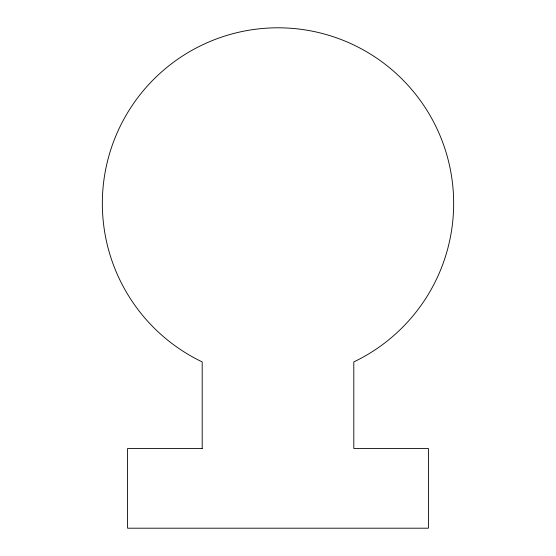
<?xml version="1.0" encoding="UTF-8"?>
<svg xmlns="http://www.w3.org/2000/svg" width="556" height="556" viewBox="0 0 556 556"><rect width="100%" height="100%" fill="white"/><g stroke="black" fill="none" stroke-linecap="round" stroke-linejoin="round"><path stroke-width="0.83" d="M202.196 448.511L127.588 448.511L127.588 528.2L428.412 528.2L428.412 448.511L353.804 448.511L353.804 361.921A175.661 175.661 0 0 0 415.429 94.054A175.661 175.661 0 0 0 140.571 94.054A175.661 175.661 0 0 0 202.196 361.921L202.196 448.511"/></g></svg>
